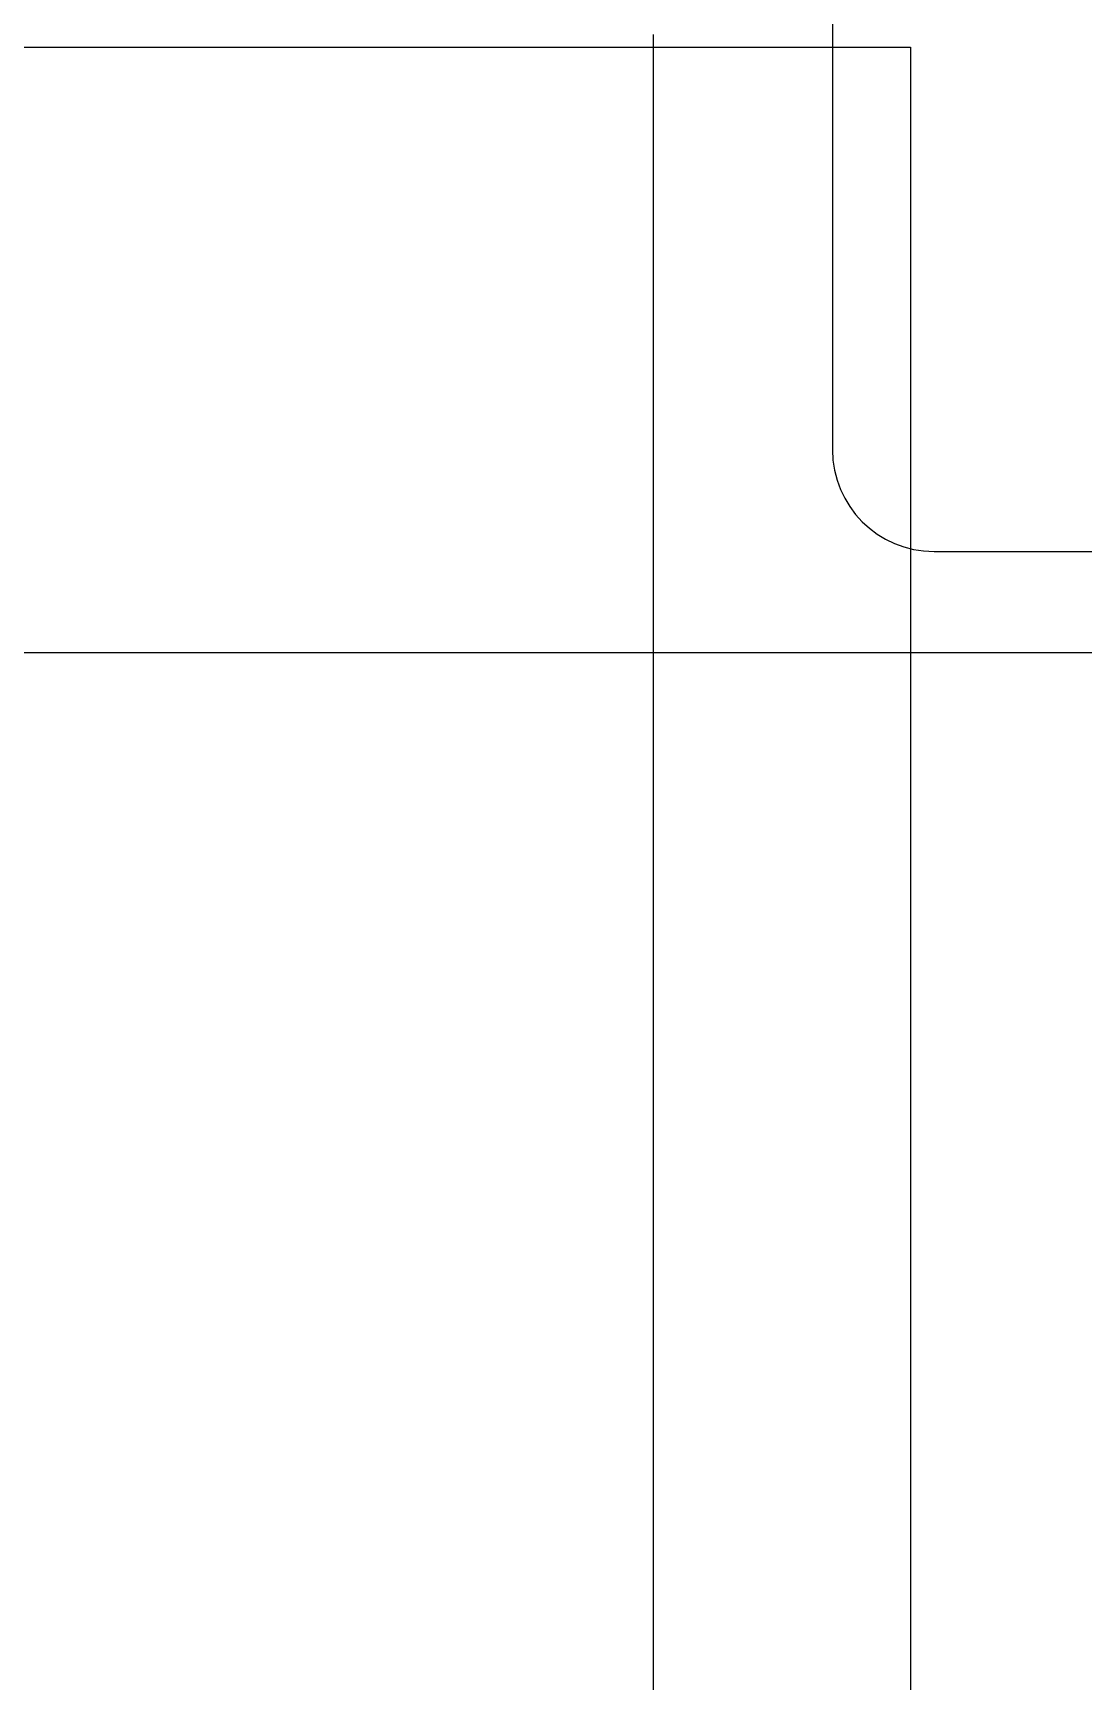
# Model space of a CAD drawing. Header units: inches. Extents: x 567429 to 582707, y 126347 to 133675.
# Drawn here: x 580410.1 to 580461.8, y 131681.8 to 131762.9 of the extents above; entities that cross this region are included whole.
import ezdxf

# ---------------------------------------------------------------- set-up
doc = ezdxf.new("R2010")
doc.units = ezdxf.units.IN
doc.header["$MEASUREMENT"] = 0
for name, color, linetype in [('mobl', 11, 'Continuous'), ('NURSE CALL WIRE', 4, 'Continuous'), ('SOCKET WIRE', 4, 'Continuous')]:
    doc.layers.add(name, color=color, linetype=linetype)

msp = doc.modelspace()

# ---------------------------------------------------------------- linework, layer by layer
at = {"layer": 'mobl', "color": 15}
for p, q in [((580449.486, 131782.375), (580449.486, 131742.375)), ((580454.486, 131737.375), (580494.486, 131737.375)), ((580510.545, 131732.375), (580310.545, 131732.375))]:
    msp.add_line(p, q, dxfattribs=at)
msp.add_arc((580454.486, 131742.375), 5, 180, 270, dxfattribs=at)
at = {"layer": 'NURSE CALL WIRE'}
for p, q in [((579818.215, 131762.199), (580453.32, 131762.199)), ((580453.32, 131762.199), (580453.32, 131622.463))]:
    msp.add_line(p, q, dxfattribs=at)
at = {"layer": 'SOCKET WIRE'}
msp.add_line((580440.666, 131762.826), (580440.666, 131618.226), dxfattribs=at)

doc.saveas('drawing.dxf')
